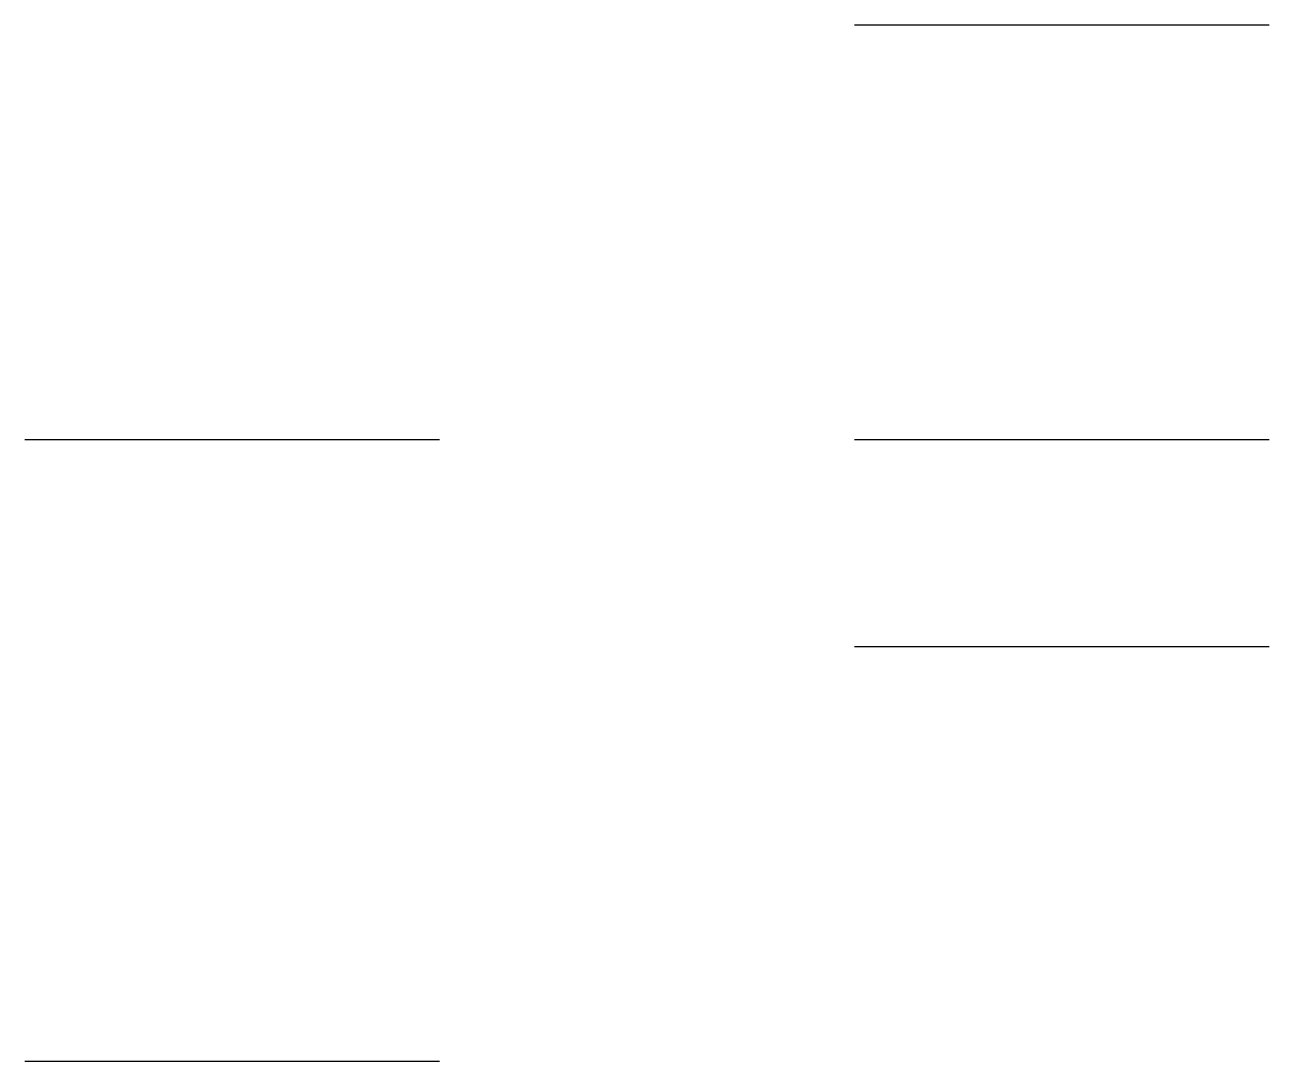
# Model space of a CAD drawing. Units: millimetres at full size, sheet at 1:100. Extents: x -9429 to 8939, y -6551 to 8755.
import ezdxf

# ---------------------------------------------------------------- set-up
doc = ezdxf.new("R2010")
doc.units = ezdxf.units.MM
doc.header["$LTSCALE"] = 100
doc.layers.add('0-0', color=7, linetype='Continuous')

msp = doc.modelspace()

# ---------------------------------------------------------------- linework, layer by layer
at = {"layer": '0-0'}
for p, q in [((2816.3, 8755.1), (8938.8, 8755.1)), ((2816.3, 8755.1), (8938.8, 8755.1)), ((-9428.6, 2632.7), (-3306.1, 2632.7)), ((-9428.6, 2632.7), (-3306.1, 2632.7)), ((-9428.6, 2632.7), (-3306.1, 2632.7)), ((-9428.6, 2632.7), (-3306.1, 2632.7)), ((2816.3, 2632.7), (8938.8, 2632.7)), ((2816.3, -428.6), (8938.8, -428.6)), ((-9428.6, -6551), (-3306.1, -6551)), ((-9428.6, -6551), (-3306.1, -6551))]:
    msp.add_line(p, q, dxfattribs=at)

doc.saveas('drawing.dxf')
